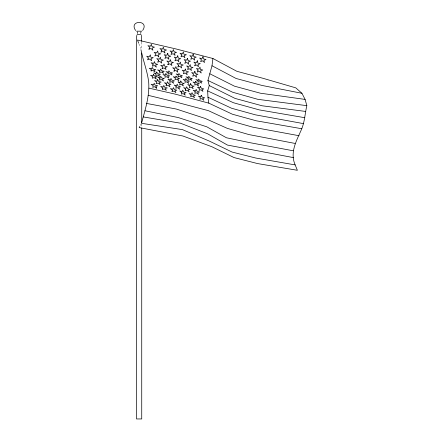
<?xml version="1.0" encoding="UTF-8"?>
<svg xmlns="http://www.w3.org/2000/svg" width="441" height="441" viewBox="0 0 441 441"><rect width="100%" height="100%" fill="white"/><g stroke="black" fill="none" stroke-linecap="round" stroke-linejoin="round"><path stroke-width="0.33" stroke-dasharray="2.21 1.65" d="M140.343 125.431L141.208 123.833M138.821 43.631L140.624 48.433M141.732 42.022L141.732 49.59M141.732 123.877L141.732 127.311"/><path stroke-width="0.66" d="M137.575 33.455L137.311 31.984M139.764 126.501L139.191 127.565L182.96 136.026L211.807 146.71L234.055 157.58L257.583 163.572L297.377 170.287L295.156 164.906L255.659 158.016L232.076 152.051L209.712 141.258L182.458 129.621L141.495 123.298C145.05 109.936 149.686 96.342 148.7 82.34C147.443 71.177 143.11 60.72 140.96 49.717M295.156 164.906C289.555 151.963 296.832 140.337 301.782 128.739C304.753 121.336 305.018 113.337 306.831 105.658L305.1 99.412L301.936 93.283L295.79 87.858L262.919 78.278L236.894 71.31L212.926 58.499L176.295 49.028L137.471 40.032L138.595 43.031M301.782 128.739L256.309 120.812L232.396 114.219L208.819 103.15L207.97 97.229L207.667 90.912L209.26 85.554L207.915 80.477L212.005 65.753L212.926 58.499M136.837 35.313L136.506 37.898L136.506 418.95L141.732 418.95L141.732 128M173.919 71.139L175.882 70.488L177.811 72.252L177.1 70.064L179.068 69.386L176.632 68.741L175.882 66.597L175.132 68.344L172.685 67.71L174.664 69.419L173.98 71.155M140.927 31.984L140.668 33.455M142.625 30.501C149.962 19.762 128.281 19.762 135.619 30.501M158.743 56.861L157.024 55.164L154.747 56.018L155.921 54.078L154.13 52.308L156.643 52.876L157.669 50.985L158.192 53.223L160.706 53.791L158.429 54.64L158.799 56.861M136.506 31.184L141.732 31.184M137.09 34.481L141.148 34.481M156.561 88.15L154.582 86.745L152.68 87.351L153.253 85.797L151.103 84.264L153.611 84.832L154.19 83.266L155.155 85.185L157.663 85.758L155.761 86.364L156.671 88.15M306.831 105.658L257.836 99.33L232.705 92.268L207.915 80.477M305.585 111.435L262.081 105.774L235.07 98.426L209.26 85.554M305.1 99.412L260.366 93.205L234.452 86.171L209.811 73.768M143.253 116.915L180.397 123.182L207.546 133.766L227.446 145.067L293.441 157.619M304.814 117.714L259.242 109.886L233.421 102.731L207.667 90.912M303.408 123.607L255.515 114.858L231.613 108.26L207.97 97.229M299.048 135.718L252.858 127.19L230.654 120.944L208.477 110.685L176.957 102.34L148.204 95.339M293.193 150.772L249.821 142.652L226.442 137.774L206.785 126.81L178.318 117.571L145.006 110.768M146.649 103.448L176.229 109.026L205.192 118.458L227.319 128.37L249.022 134.599L295.073 143.441M301.936 93.283L262.097 85.471L236.095 78.487L212.005 65.753M148.964 88.134L175.242 94.131L208.819 103.15M141.401 35.313L141.732 41.338M141.732 53.03L141.732 122.499M175.987 76.166L175.678 77.362L173.252 76.712L175.408 78.244L174.967 79.672L176.736 79.193L178.886 80.725L177.833 78.895L179.603 78.415L177.177 77.765L175.987 76.166M185.887 78.696L185.551 80.014L183.125 79.363L185.281 80.896L184.84 82.324L186.609 81.844L188.754 83.388L187.706 81.546L189.476 81.067L187.05 80.416L185.887 78.696M195.765 81.342L195.424 82.665L192.998 82.015L195.154 83.547L194.668 85.019L196.465 84.512L198.566 86.1L197.579 84.198L199.349 83.718L196.923 83.068L195.765 81.342M165.871 73.675L165.529 75.003L162.961 74.501L165.287 75.852L164.829 77.302L166.676 76.74L168.914 78.178L167.817 76.392L169.664 75.835L167.111 75.312L165.871 73.675M178.043 76.442L179.685 76.354L181.929 77.77L180.749 76.144L182.464 75.797L180.049 75.086L178.919 73.382L178.555 74.65L176.141 73.939L178.329 75.433L178.043 76.442M188.208 78.233L187.921 79.386L189.608 79.093L191.868 80.477L190.65 78.911L192.331 78.619L189.9 77.93L188.77 76.227L188.406 77.495L185.992 76.784L188.208 78.233M198.147 80.946L197.86 82.092L199.547 81.8L201.807 83.189L200.589 81.618L202.27 81.326L199.834 80.653L198.626 79.071L198.329 80.234L195.887 79.556L198.147 80.946M156.698 72.07L156.307 73.388L153.744 72.881L156.059 74.209L155.651 75.543L157.487 75.036L159.758 76.414L158.617 74.716L160.452 74.209L157.889 73.702L156.698 72.07M159.857 71.271L159.493 72.539L161.301 72.059L163.633 73.333L162.415 71.762L164.223 71.282L161.665 70.792L160.546 69.066L160.094 70.466L157.569 69.926L159.857 71.271M168.28 72.892L167.916 74.16L169.724 73.68L172.029 75.009L170.838 73.388L172.618 72.958L170.088 72.412L168.87 70.847L168.506 72.109L165.948 71.618L168.28 72.892M153.468 74.452L153.082 75.791L150.519 75.284L152.795 76.679L152.266 78.211L154.163 77.577L156.335 79.082L155.32 77.225L157.172 76.668L154.648 76.122L153.468 74.452M180.804 81.023L180.352 82.467C174.344 80.885 182.199 82.539 179.493 84.937L181.328 84.385L183.39 86.012L182.458 84.049L184.255 83.542L181.841 82.875L180.804 81.023M162.067 68.482L164.008 67.947L166.097 69.546L165.27 67.479L167.31 66.723L164.785 66.178L163.997 64.066L163.22 65.841L160.695 65.296L162.746 66.933L162.067 68.482M159.962 78.548L159.405 80.097L161.312 79.468L163.495 80.973L162.486 79.088L164.333 78.526L161.803 77.985L160.7 76.199L160.243 77.649L157.713 77.109L159.962 78.548M170.215 80.753L169.625 82.34L171.549 81.695L173.622 83.31L172.685 81.353L174.454 80.868L172.029 80.218L170.954 78.404L170.496 79.854L167.971 79.314L170.215 80.753M151.098 70.577L150.965 70.979L152.806 70.521L155.111 71.817L153.964 70.207L155.827 69.7L153.297 69.132L152.222 67.39L151.732 68.779L149.201 68.212L151.428 69.639L151.098 70.577M190.622 83.674L190.126 85.163L187.717 84.501L189.823 86.083L189.266 87.638L191.096 87.086L193.164 88.707L192.232 86.745L194.029 86.238L191.62 85.571L190.622 83.674M200.396 86.37L199.9 87.858L197.491 87.197L199.597 88.784L199.04 90.333L200.87 89.782L202.943 91.403L202.006 89.446L203.803 88.933L201.394 88.272L200.396 86.37M181.852 92.582L181.306 94.109L183.142 93.58L185.22 95.19L184.272 93.249L186.102 92.72L183.688 92.053L182.745 90.107L182.194 91.64L179.774 90.967L181.852 92.582M191.14 95.129L190.595 96.651L192.425 96.121L194.509 97.731L193.555 95.796L195.391 95.267L192.971 94.6L192.028 92.654L191.477 94.181L189.062 93.514L191.14 95.129M201.234 95.416L200.765 96.728L198.345 96.061L200.429 97.67L199.883 99.192L201.713 98.663L203.797 100.272L202.843 98.337L204.674 97.814L202.259 97.141L201.234 95.416M185.76 89.253L185.203 90.791L187.045 90.251L189.117 91.866L188.18 89.914L190.016 89.374L187.601 88.707L186.675 86.745L186.108 88.294L183.693 87.627L185.76 89.253M195.253 91.838L194.696 93.376L196.532 92.836L198.604 94.451L197.667 92.5L199.503 91.96L197.088 91.298L196.157 89.347L195.595 90.885L193.18 90.223L195.253 91.838M157.641 79.578L157.068 81.133L154.543 80.582L156.715 82.098L156.097 83.702L158.027 83.062L160.149 84.622L159.218 82.671L161.147 82.032L158.633 81.469L157.641 79.578M176.279 86.651L175.716 88.2L177.558 87.654L179.625 89.275L178.693 87.318L180.534 86.772L178.12 86.105L177.194 84.148L176.632 85.697L174.217 85.03L176.279 86.651M162.795 88.167L162.299 89.517L164.201 88.906L166.351 90.444L165.381 88.531L167.282 87.919L164.78 87.351L163.809 85.433L163.231 86.998L160.722 86.425L162.795 88.167M172.492 90.124L171.913 91.684L173.82 91.072L175.931 92.649L174.989 90.708L176.819 90.179L174.393 89.517L173.434 87.594L172.85 89.159L170.342 88.591L172.492 90.124M166.549 84.319L165.932 85.923L167.861 85.284L169.983 86.844L169.057 84.887L170.987 84.253L168.479 83.68L167.547 81.723L166.93 83.327L164.427 82.759L166.549 84.319M178.423 65.505L177.778 67.032L179.746 66.299L181.703 67.997L181.03 65.819L183.252 64.987L180.816 64.392L180.441 62.104L179.305 64.028L176.863 63.438L178.594 65.224L178.423 65.505M188.164 68.068L187.535 69.546L189.503 68.813L191.46 70.516L190.799 68.327L193.02 67.501L190.584 66.905L190.236 64.606L189.079 66.541L186.642 65.946L188.362 67.738L188.164 68.068M197.899 70.632L197.292 72.065L199.26 71.332L201.217 73.03L200.567 70.841L202.788 70.014L200.352 69.419L200.005 67.115L198.847 69.05L196.41 68.46L198.13 70.251L197.899 70.632M185.363 69.061L184.614 70.808L182.183 70.163L184.14 71.894L183.307 73.719L185.308 73.013L187.177 74.783L186.549 72.567L188.55 71.85L186.119 71.205L185.363 69.061M194.85 71.42L194.062 73.2L191.653 72.533L193.538 74.342L192.695 76.188L194.707 75.461L196.592 77.274L195.947 75.014L197.959 74.286L195.55 73.619L194.85 71.42M167.949 64.265L167.806 64.595L169.857 63.829L171.896 65.5L171.185 63.333L173.456 62.484L170.937 61.922L170.535 59.64L169.383 61.575L166.863 61.012L168.666 62.771L167.949 64.265M148.132 58.576L147.57 59.827L149.626 59.061L151.643 60.742L151.004 58.548L153.27 57.699L150.794 57.148L150.37 54.849L149.201 56.79L146.688 56.222L148.485 57.986L148.132 58.576M158.302 60.83L157.685 62.214L159.741 61.442L161.764 63.124L161.092 60.941L163.363 60.092L160.844 59.529L160.441 57.247L159.289 59.182L156.77 58.62L158.578 60.378L158.302 60.83M153.082 64.513L152.283 66.216L154.35 65.505L156.373 67.175L155.629 65.064L157.702 64.347L155.182 63.747L154.466 61.597L153.622 63.372L151.103 62.765L153.104 64.469M181.852 54.987L180.937 56.867L183.015 56.051L184.895 57.782L184.299 55.549L186.378 54.734L183.93 54.171L183.335 51.939L182.42 53.824L179.972 53.262L181.852 54.987M193.158 54.331L192.237 56.211L189.795 55.649L191.675 57.374L190.749 59.259L192.833 58.444L194.707 60.169L194.117 57.936L196.195 57.121L193.753 56.558L193.158 54.331M202.976 56.718L202.055 58.603L199.613 58.036L201.487 59.767L200.567 61.646L202.645 60.83L204.519 62.561L203.929 60.329L206.013 59.513L203.566 58.951L202.976 56.718M149.201 48.576L148.838 49.309L150.976 48.482L152.9 50.224L152.31 47.97L154.466 47.137L151.969 46.575L151.417 44.321L150.425 46.222L147.928 45.66L149.813 47.402L149.201 48.576M161.847 50.268L160.915 52.154L163.043 51.327L164.978 53.047L164.361 50.82L166.494 49.998L163.98 49.442L163.402 47.209L162.426 49.1L159.918 48.549L161.847 50.268M171.935 52.611L170.998 54.497L173.131 53.675L175.066 55.395L174.449 53.168L176.56 52.347L174.063 51.79L173.445 49.563L172.514 51.448L170 50.897L171.935 52.611M177.767 55.798L176.742 57.688L174.272 57.104L176.042 58.879L174.906 60.808L177.117 59.982L178.859 61.762L178.484 59.469L180.694 58.642L178.252 58.052L177.767 55.798M187.557 58.3L186.537 60.185L184.09 59.596L185.837 61.382L184.702 63.306L186.912 62.479L188.654 64.265L188.279 61.972L190.49 61.145L188.048 60.555L187.557 58.3M197.353 60.803L196.333 62.688L193.891 62.098L195.633 63.884L194.487 65.814L196.708 64.981L198.433 66.773L198.075 64.474L200.286 63.647L197.844 63.057L197.353 60.803M167.751 53.383L166.709 55.274L164.195 54.706L165.987 56.476L164.829 58.41L167.1 57.562L168.903 59.32L168.501 57.038L170.772 56.189L168.258 55.621L167.751 53.383"/></g></svg>
